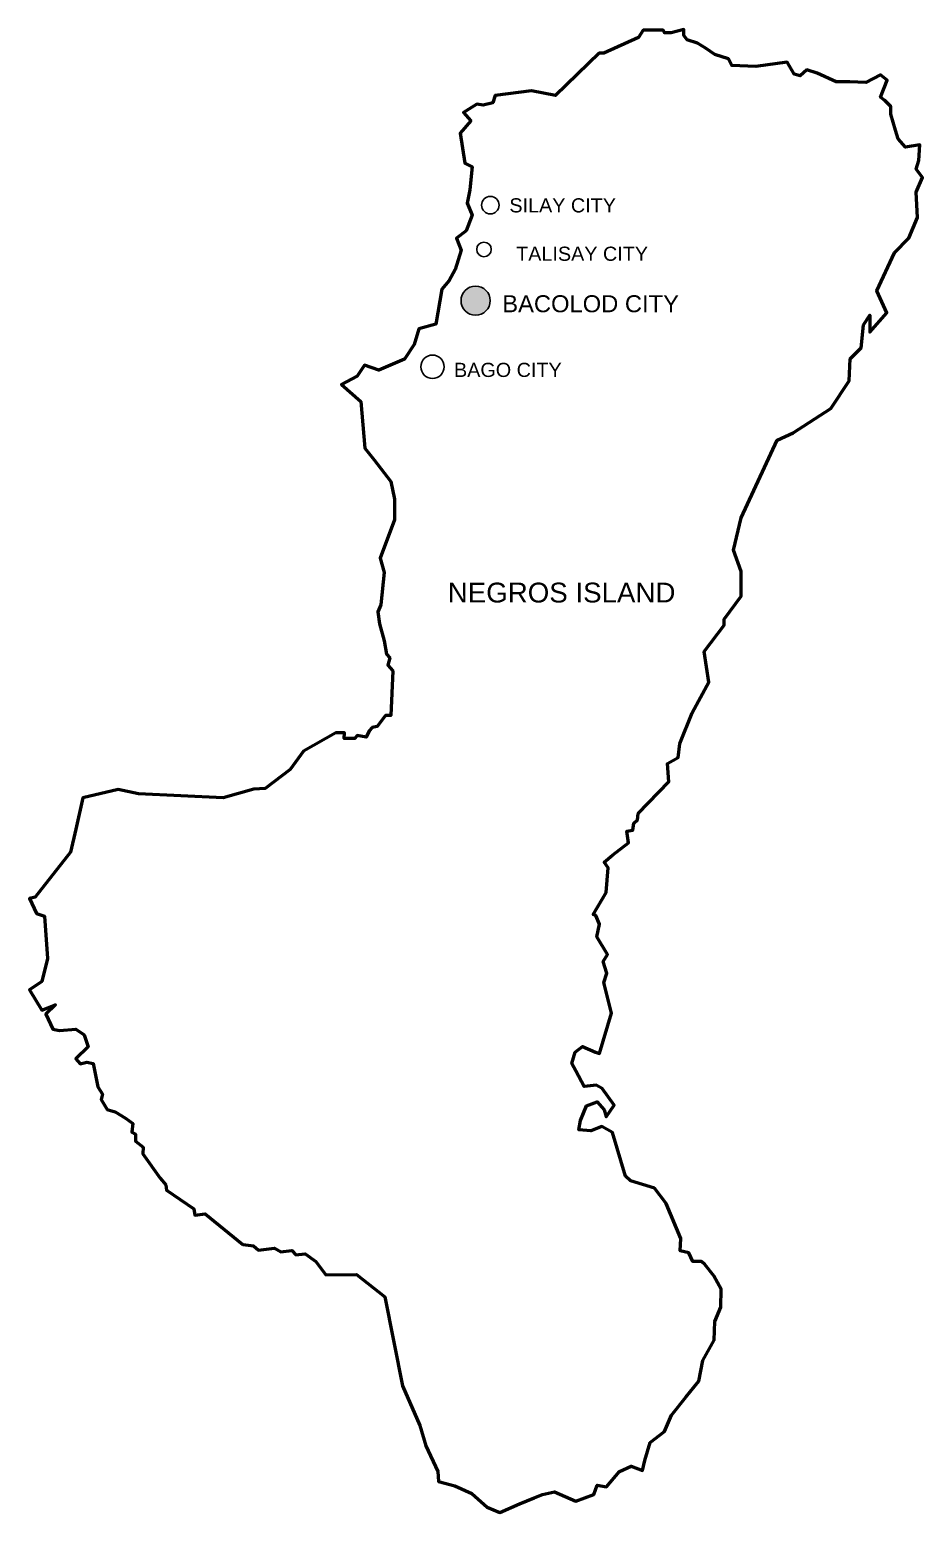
# Model space of a CAD drawing. Header units: inches. Extents: x -1369 to 1198, y -366 to 1398.
# Drawn here: x -1369 to -1054, y 875 to 1398 of the extents above; entities that cross this region are included whole.
import ezdxf

# ---------------------------------------------------------------- set-up
doc = ezdxf.new("R2010")
doc.units = ezdxf.units.IN
doc.header["$MEASUREMENT"] = 0
doc.styles.get("Standard").update_dxf_attribs({"font": 'arial.ttf'})

msp = doc.modelspace()

# ---------------------------------------------------------------- hatches: boundary and pattern name
at = {"transparency": 33554687}
h = msp.add_hatch(color=7, dxfattribs=at)
h.dxf.hatch_style = 1
edge = h.paths.add_edge_path()
edge.add_arc((-1211.6385, 1302.2247), 5.1509, 0, 360)

# ---------------------------------------------------------------- linework, layer by layer
at = {"color": 7, "lineweight": 60}
msp.add_lwpolyline([(-1142.5412, 1396.742), (-1144.9146, 1396.742), (-1144.9146, 1396.742), (-1145.3654, 1397.7473), (-1152.4103, 1397.7397), (-1154.0941, 1395.0658), (-1166.3043, 1389.5506), (-1168.0131, 1389.5506), (-1183.3916, 1374.6151), (-1191.9353, 1376.322), (-1204.7507, 1374.6151), (-1205.6051, 1372.0547), (-1209.0226, 1371.2012), (-1211.1585, 1371.628), (-1215.8575, 1368.6409), (-1213.2944, 1365.6538), (-1217.139, 1361.3865), (-1215.4303, 1350.7183), (-1212.8672, 1349.4381), (-1213.7216, 1341.3303), (-1214.576, 1336.6363), (-1212.8672, 1332.369), (-1215.0031, 1326.8215), (-1218.4206, 1324.2611), (-1216.7119, 1319.9939), (-1218.8478, 1313.1662), (-1220.9837, 1309.3256), (-1223.5468, 1306.3386), (-1225.6827, 1293.9634), (-1231.6632, 1292.2565), (-1233.372, 1286.7091), (-1236.7894, 1281.5883), (-1245.7602, 1277.7478), (-1250.8864, 1279.4547), (-1253.4495, 1275.6141), (-1259.0029, 1272.627), (-1252.168, 1266.6528), (-1250.7071, 1250.1805), (-1247.4413, 1246.0285), (-1241.6097, 1238.3948), (-1240.2953, 1232.2049), (-1240.2953, 1224.8895), (-1245.3652, 1211.3843), (-1243.955, 1206.2693), (-1245.0817, 1194.8256), (-1246.1645, 1192.4163), (-1245.6001, 1188.1093), (-1243.9298, 1182.1025), (-1243.0946, 1177.4307), (-1241.9254, 1176.0958), (-1242.5935, 1173.593), (-1240.9232, 1171.5908), (-1241.5413, 1155.793), (-1243.4976, 1155.7587), (-1246.4219, 1151.8987), (-1248.1973, 1151.5857), (-1249.2417, 1150.3338), (-1250.286, 1148.1429), (-1253.4192, 1148.7689), (-1254.2547, 1147.6213), (-1258.0144, 1147.7256), (-1257.91, 1149.7078), (-1261.0431, 1149.7078), (-1272.4018, 1143.1842), (-1277.0809, 1136.6739), (-1285.9376, 1129.9967), (-1289.9261, 1129.7386), (-1300.8262, 1126.7382), (-1330.6601, 1128.1802), (-1337.878, 1129.6223), (-1350.389, 1126.7382), (-1352.795, 1115.6825), (-1354.7198, 1107.5109), (-1367.2308, 1091.6485), (-1369.1556, 1091.1678), (-1366.7496, 1085.8803), (-1363.8624, 1084.9189), (-1362.9001, 1070.0178), (-1364.8248, 1061.8462), (-1369.1556, 1058.9621), (-1364.8248, 1051.7519), (-1360.0129, 1053.6746), (-1363.3812, 1050.3099), (-1360.9753, 1045.0223), (-1358.5693, 1044.5417), (-1352.795, 1045.0223), (-1349.9079, 1043.0996), (-1348.4643, 1038.7735), (-1352.7805, 1034.6184), (-1351.2756, 1032.7811), (-1348.9346, 1033.4492), (-1346.7609, 1032.9481), (-1345.0888, 1024.7634), (-1343.4167, 1022.0909), (-1343.9183, 1020.2535), (-1341.7446, 1016.7458), (-1338.902, 1015.9106), (-1335.2674, 1013.6139), (-1332.6572, 1011.7911), (-1333.1147, 1008.7229), (-1331.8184, 1007.9724), (-1331.8184, 1005.4951), (-1329.0326, 1003.3975), (-1329.1153, 1001.0024), (-1323.1022, 992.5247), (-1321.0195, 990.147), (-1320.8708, 988.2151), (-1311.168, 981.6763), (-1310.796, 979.4466), (-1307.1689, 979.9111), (-1293.9086, 969.0552), (-1290.0716, 968.5265), (-1288.3516, 967.0726), (-1282.6621, 967.7335), (-1280.4129, 966.4118), (-1276.5758, 966.9405), (-1275.1204, 965.3544), (-1271.8126, 965.7509), (-1268.1079, 963.1075), (-1264.5665, 958.3853), (-1253.7153, 958.5175), (-1243.6736, 950.6256), (-1237.4105, 919.175), (-1231.3597, 905.2038), (-1229.2507, 897.9806), (-1225.0326, 888.9515), (-1224.7313, 885.3399), (-1219.0069, 883.8351), (-1212.9811, 881.1264), (-1207.5579, 876.3109), (-1203.0386, 874.5051), (-1196.109, 877.5148), (-1190.9871, 879.6215), (-1187.9742, 880.8254), (-1183.7562, 881.7283), (-1176.224, 878.4177), (-1169.897, 880.8254), (-1168.6918, 884.1361), (-1165.3777, 883.5341), (-1160.8583, 888.9515), (-1156.6403, 890.7573), (-1152.7236, 889.2525), (-1151.8197, 892.8641), (-1150.012, 899.1844), (-1144.8901, 903.097), (-1142.4798, 908.8154), (-1137.3579, 915.1357), (-1132.8386, 920.8541), (-1131.3322, 928.0773), (-1127.4154, 935.3005), (-1127.1141, 941.9218), (-1125.0643, 946.9253), (-1124.8759, 953.3225), (-1127.5129, 958.0263), (-1130.7149, 961.9775), (-1131.845, 963.1065), (-1134.8587, 963.1065), (-1136.3655, 966.1169), (-1139.3791, 966.8695), (-1139.1623, 971.2135), (-1144.3434, 983.5642), (-1148.3987, 988.9602), (-1156.8887, 991.4896), (-1158.6761, 993.1263), (-1163.2537, 1008.6428), (-1167.0219, 1010.7131), (-1170.9785, 1009.2074), (-1175.1236, 1009.5838), (-1174.5584, 1012.7834), (-1172.4858, 1018.0533), (-1168.7176, 1019.3708), (-1166.2683, 1016.5476), (-1165.5146, 1014.1009), (-1162.6885, 1018.2415), (-1166.9128, 1024.1394), (-1169.0578, 1025.3298), (-1173.3477, 1024.8537), (-1176.2077, 1030.3294), (-1177.6376, 1032.9483), (-1176.446, 1036.9956), (-1173.8244, 1038.9002), (-1169.2961, 1036.9956), (-1167.8661, 1036.5194), (-1163.6469, 1050.6883), (-1166.3602, 1061.5298), (-1165.2611, 1064.8514), (-1166.5803, 1068.9933), (-1165.0726, 1071.4408), (-1168.842, 1077.6537), (-1167.8996, 1082.1722), (-1169.2189, 1085.1845), (-1170.1612, 1085.561), (-1165.5224, 1093.3321), (-1164.7684, 1101.9938), (-1166.2764, 1104.065), (-1163.2604, 1106.5129), (-1157.6054, 1110.8438), (-1158.171, 1114.9863), (-1156.0975, 1115.3629), (-1155.7205, 1117.8108), (-1154.401, 1118.9406), (-1154.2125, 1121.2002), (-1143.3444, 1132.3434), (-1143.8872, 1138.8489), (-1140.0882, 1141.0174), (-1139.5455, 1145.8965), (-1135.2039, 1156.739), (-1129.2342, 1167.5816), (-1130.8623, 1178.4241), (-1123.8072, 1187.6402), (-1123.8072, 1189.8087), (-1117.8374, 1197.9406), (-1117.8374, 1206.6147), (-1120.5509, 1214.2044), (-1117.8374, 1225.5891), (-1105.0645, 1252.9704), (-1099.4853, 1255.5427), (-1086.1812, 1264.1169), (-1079.7437, 1273.9772), (-1079.3145, 1281.694), (-1075.452, 1285.5524), (-1074.5937, 1293.6979), (-1072.4479, 1297.1275), (-1072.4479, 1291.1256), (-1066.4396, 1297.9849), (-1069.8729, 1305.7017), (-1063.7104, 1319.0882), (-1058.5596, 1324.2335), (-1055.555, 1331.5227), (-1055.9842, 1340.527), (-1053.8381, 1345.6723), (-1055.9842, 1348.6738), (-1055.1258, 1351.6752), (-1054.6965, 1357.2493), (-1059.8473, 1356.3917), (-1062.4227, 1359.3931), (-1063.2812, 1362.3946), (-1065.0266, 1368.0421), (-1065.0266, 1370.7554), (-1067.1392, 1372.8657), (-1068.6482, 1374.0717), (-1066.2338, 1380.1013), (-1068.6482, 1381.9101), (-1073.7788, 1379.1968), (-1079.513, 1379.4983), (-1084.3418, 1379.4983), (-1090.9814, 1382.5131), (-1094.603, 1383.719), (-1097.0174, 1381.6086), (-1099.13, 1382.2116), (-1101.5444, 1386.4323), (-1112.711, 1384.9249), (-1121.1614, 1385.2264), (-1122.3686, 1387.6382), (-1127.1974, 1389.1456), (-1130.2154, 1391.256), (-1133.2334, 1393.0649), (-1136.855, 1394.2708), (-1138.0622, 1395.7782), (-1138.0622, 1397.8885), (-1142.5412, 1396.742)], dxfattribs=at)
at = {"color": 7, "lineweight": 30}
for centre, radius in [((-1206.435, 1335.9495), 3.0906), ((-1208.672, 1320.2916), 2.5755), ((-1211.6385, 1302.2247), 5.1509), ((-1226.8665, 1278.8895), 4.1207)]:
    msp.add_circle(centre, radius, dxfattribs=at)

# ---------------------------------------------------------------- texts
at = {"attachment_point": 1}
for s, width, insert, char_height in [('SILAY CITY', 65.902176, (-1199.7059, 1338.3693), 5), ('TALISAY CITY', 65.902176, (-1197.3124, 1321.2874), 5), ('BACOLOD CITY', 65.902176, (-1202.2202, 1304.1357), 6), ('BAGO CITY', 65.902176, (-1219.2612, 1280.2873), 5), ('\\pxqc;NEGROS ISLAND', 131.101146, (-1246.8166, 1202.683), 7)]:
    msp.add_mtext_dynamic_manual_height_columns(s, width=width, gutter_width=1, heights=[0], dxfattribs=dict(at, insert=insert, char_height=char_height))

doc.saveas('drawing.dxf')
